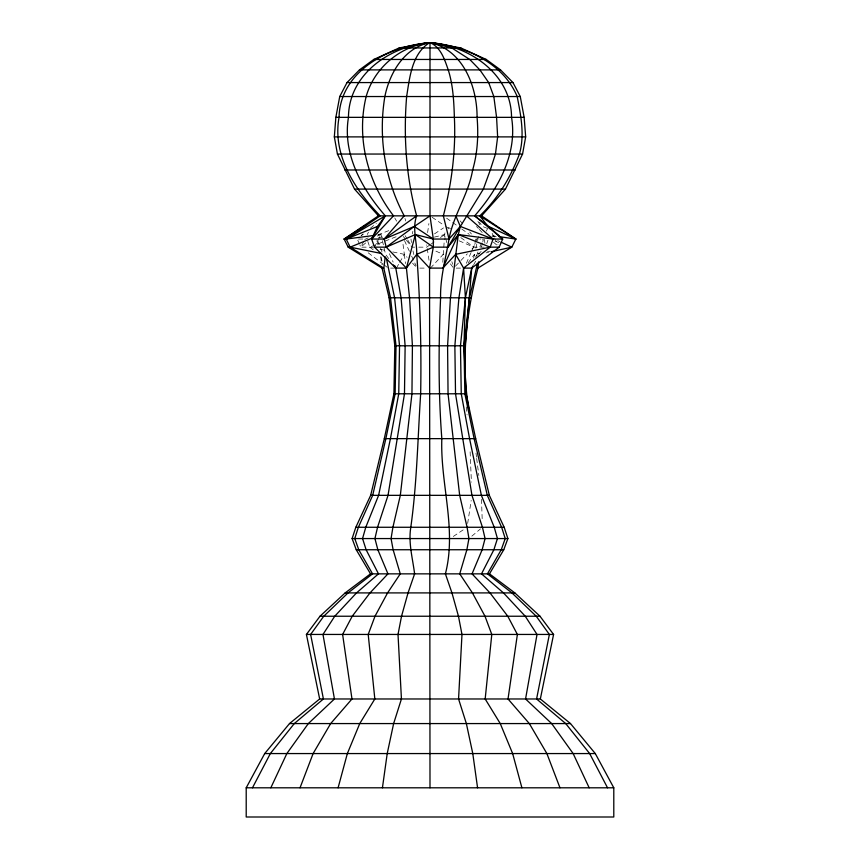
<?xml version="1.0" encoding="UTF-8"?>
<svg xmlns="http://www.w3.org/2000/svg" width="860" height="860" viewBox="0 0 860 860"><rect width="100%" height="100%" fill="white"/><g stroke="black" fill="none" stroke-linecap="round" stroke-linejoin="round"><path stroke-width="0.64" stroke-dasharray="4.3 3.22" d="M442.792 262.246L444.383 238.51M444.469 237.199L445.104 231.082M427.603 232.608L428.893 223.578M467.668 523.439L471.173 500.445M473.634 258.172L474.43 254.345L479.676 253.281M475.87 248.153L477.311 241.972M477.59 240.736L478.74 235.79M412.241 233.899L412.875 231.319M471.936 249.056L473.774 247.153L475.795 239.048L480.826 239.048M481.482 246.917L482.438 243.208M482.761 241.972L483.406 239.499M486.728 243.681L487.953 240.209M476.537 255.678L477.977 251.948M479.891 246.981L482.772 239.531M466.335 263.31L471.097 252.528M471.624 251.335L475.333 242.939M475.86 241.746L477.44 238.155M486.362 231.082L487.48 228.771M363.758 241.402L360.813 247.153L369.811 247.153L373.648 247.949M367.285 234.5L368.456 232.2M374.508 247.153L380.969 234.554L378.389 234.887M473.699 264.665L475.644 261.225M396.406 268.105L399.051 263.515M399.717 262.375L404.35 254.345L402.76 242.466M468.141 262.816L474.43 254.345L474.752 256.839M430.441 268.105L443.276 254.345L433.795 250.238M455.424 266.202L460.014 261.44M460.928 260.483L467.346 253.818M475.322 257.172L477.171 255.355M478.096 254.442L481.793 250.798M361.06 235.694L362.941 234.017M365.65 242.961L360.813 247.153L359.813 244.842M471.839 536.145L480.514 528.879M361.308 235.737L363.318 234.081M370.316 228.276L376.325 223.31M429.86 244.928L426.689 247.153L416.025 247.153M430.914 244.186L434.085 241.972M440.427 237.521L444.652 234.554L445.34 237.134M453.327 536.447L464.97 528.674M434.515 233.866L443.47 227.932M364.704 239.488L368.241 237.844M377.271 236.07L380.969 234.554L382.56 238.155M367.768 241.37L369.811 247.153L398.008 236.005M377.852 234.855L388.763 230.652M434.386 237.124L444.652 234.554M486.007 252.904L488.587 252.324M487.555 251.679L490.178 251.152M378.529 237.553L382.388 237.059M358.512 239.048L365.747 239.048M414.692 247.153L412.026 247.153L406.468 240.37M459.208 240.854L473.774 247.153L484.191 247.153M390.59 268.105L395.245 268.105M419.82 268.105L426.463 268.105M456.252 268.105L461.562 268.105M491.909 236.22L498.338 237.059M492.479 235.683L495.081 236.059M380.045 249.282L386.441 250.615M392.837 251.948L404.35 254.345L407.092 257.291M487.351 228.394L482.546 226.449L479.385 222.213M495.07 241.112L498.768 242.617M448.114 227.459L450.522 228.47M497.65 240.585L500.015 241.681M432.096 217.257L443.61 225.04M446.598 218.171L457.412 225.9M461.734 228.996L469.313 234.415M445.706 226.449L448.941 228.846M460.82 237.596L473.774 247.153M368.209 252.797L382.979 264.074M384.033 264.88L387.204 267.299M369.811 247.153L373.906 250.378M493.382 242.111L497.252 245.476M476.504 226.481L478.332 228.416M479.235 229.383L482.89 233.253M412.585 263.192L417.164 268.105M460.132 220.891L462.744 223.923M469.71 231.985L471.452 234.006M403.286 236.489L405.673 239.402M450.414 263.87L453.585 268.105M388.709 258.58L385.57 254.345L381.829 238.263M405.157 235.651L407.221 239.101M407.909 240.252L410.661 244.853M477.923 221.375L479.88 224.686M394.762 217.967L396.6 221.149M492.135 233.35L493.898 236.801M494.478 237.951L498.004 244.853M404.458 240.542L409.425 251.335M411.639 256.13L416.057 265.708M389.429 253.732L393.138 262.117M357.803 240.209L359.308 243.681M377.712 240.768L380.109 246.981M380.582 248.228L382.023 251.948M404.963 218.429L405.716 220.999M445.684 238.424L447.06 243.584M451.876 261.655L452.564 264.235M376.916 240.736L378.196 245.68M412.94 250.851L413.843 254.549M380.969 234.554L381.539 237.027M381.034 256.893L382.808 264.568M429.033 260.247L426.689 244.842M484.384 239.392L484.943 243.273M410.983 239.048L411.435 242.531M475.988 453.145L476.494 457.101M476.666 458.423L478.859 475.558M404.35 254.345L405.458 263.558M380.733 256.839L381.614 264.353M466.249 406.984L467.077 414.896M470.119 451.822L471.398 482.159M481.514 499.327L482.223 520.612"/><path stroke-width="1.29" d="M464.991 373.799L465.174 345.795L471.742 268.105L473.043 265.815M540.338 698.976L319.662 698.976L289.508 723.572L264.708 753.564L246.207 787.803L246.207 817L613.793 817L613.793 787.803L595.292 753.564L570.492 723.572L540.338 698.976L553.582 634.443L539.994 616.233L514.839 592.905L489.48 573.856L370.52 573.856L356.244 549.744L352.116 538.564L355.836 527.266L370.671 495.338L384.312 438.643L393.912 393.794L394.826 345.795L389.107 297.796L382.055 268.105L348.203 247.153L344.15 239.048L378.432 215.849L481.568 215.849L515.85 239.048L511.797 247.153L477.945 268.105C466.174 313.577 460.928 361.77 468.689 408.306M431.698 43C463.594 51.03 477.236 87.365 477.074 117.347C478.558 135.02 477.612 152.897 472.635 169.99C468.539 194.317 453.489 214.785 449.017 239.048C445.716 258.602 440.137 277.683 440.589 297.796C438.611 344.731 438.235 391.773 441.825 438.643C440.212 483.879 456.94 529.072 445.394 573.856L451.962 592.905L458.466 616.233L461.981 634.443L458.563 698.976L466.367 723.572L472.785 753.564L477.569 787.803M378.432 215.849L354.535 189.093L337.432 154.048L334.336 136.891L335.851 117.347L339.732 96.535L347.021 82.571L359.48 69.886L373.777 59.458L399.158 47.945L426.603 43L433.397 43L460.842 47.945L486.222 59.458L500.52 69.886L512.979 82.571L520.268 96.535L524.149 117.347L525.664 136.891L522.568 154.048L505.465 189.093L481.568 215.849M477.945 268.105L478.676 261.849M432.397 43L451.812 47.945L469.753 59.458L479.869 69.886L488.673 82.571L493.833 96.535L496.575 117.347L497.639 136.891L495.457 154.048L490.297 169.99L483.363 189.093L460.337 226.449L458.305 234.554L450.446 297.796L447.587 345.795L448.049 393.794L459.67 495.338L467.087 527.266L468.937 538.564L466.873 549.744L459.735 573.856L472.419 592.905L484.997 616.233L491.791 634.443L485.169 698.976L500.251 723.572L512.646 753.564L521.902 787.803M385.248 256.839L383.796 268.105L390.504 297.796L396.03 345.795L395.138 393.794L385.871 438.643L372.692 495.338L358.362 527.266L354.771 538.564L358.76 549.744L372.552 573.856L348.053 592.905L323.758 616.233L310.632 634.443L323.414 698.976L294.292 723.572L270.341 753.564L252.464 787.803M382.431 787.803L387.215 753.564L393.633 723.572L401.437 698.976L398.019 634.443L401.534 616.233L408.038 592.905L414.606 573.856C412.682 558.419 408.221 542.896 410.8 527.266C417.014 483.04 417.734 438.31 420.658 393.794C421.518 347.279 420.142 300.742 416.724 254.345C417.046 241.434 412.069 228.384 416.648 215.849C406.135 177.042 403.329 136.536 406.64 96.535C409.629 77.83 411.779 54.126 429.118 43M338.098 787.803L347.354 753.564L359.749 723.572L374.831 698.976L368.209 634.443L375.003 616.233L387.581 592.905L400.265 573.856L393.127 549.744L391.063 538.564L392.912 527.266L400.33 495.338L411.951 393.794L412.413 345.795L409.553 297.796L406.414 268.105L416.724 254.345L429.559 268.105L442.835 268.105L455.649 254.345L463.594 268.105L458.917 297.796L454.865 345.795L455.52 393.794L471.957 495.338L482.449 527.266L485.072 538.564L482.148 549.744L472.054 573.856L489.996 592.905L507.776 616.233L517.387 634.443L508.023 698.976L529.341 723.572L546.885 753.564L559.967 787.803M430 43L430 215.849L433.311 239.048L433.311 247.153L429.559 268.105L430 787.803M432.935 43C471.602 47.063 511.377 75.228 511.539 117.347C517.698 153.994 497.983 189.211 474.666 215.849L488.609 226.449L502.691 239.048L499.187 247.153L471.742 268.105L465.41 297.796L460.455 345.795L461.261 393.794L469.571 438.643L481.385 495.338L494.231 527.266L497.445 538.564L493.877 549.744L481.514 573.856L503.476 592.905L525.256 616.233L537.027 634.443L525.557 698.976L551.668 723.572L573.147 753.564L589.175 787.803M477.483 263.289L469.495 297.796L463.97 345.795L464.862 393.794L474.129 438.643L487.308 495.338L501.638 527.266L505.228 538.564L501.24 549.744L487.448 573.856L511.947 592.905L536.242 616.233L549.368 634.443L536.586 698.976L565.708 723.572L589.659 753.564L607.536 787.803M427.065 43C388.397 47.063 348.623 75.228 348.461 117.347C342.301 153.994 362.017 189.211 385.334 215.849L377.454 226.449L371.638 239.048L374.508 247.153L395.783 268.105L406.414 268.105L415.348 234.554L433.311 239.048L449.017 239.048L460.337 226.449L455.789 215.849M489.48 573.856L503.756 549.744L507.884 538.564L504.164 527.266L489.329 495.338L475.688 438.643L466.088 393.794L463.97 345.795L465.41 297.796L463.594 268.105L490.189 247.153L493.049 239.048L466.464 215.849M300.033 787.803L313.115 753.564L330.659 723.572L351.976 698.976L342.613 634.443L352.224 616.233L370.004 592.905L387.946 573.856L377.852 549.744L374.928 538.564L377.551 527.266L388.043 495.338L404.479 393.794L405.135 345.795L401.082 297.796L395.783 268.105L394.729 265.708M442.835 268.105L458.305 234.554L493.049 239.048L502.691 239.048L474.666 215.849M270.825 787.803L286.853 753.564L308.332 723.572L334.443 698.976L322.973 634.443L334.744 616.233L356.524 592.905L378.486 573.856L366.123 549.744L362.554 538.564L365.769 527.266L378.615 495.338L390.429 438.643L398.739 393.794L399.545 345.795L394.589 297.796L386.366 258.172M430 215.849L414.294 226.449L384.205 239.048L371.638 239.048L385.334 215.849L346.214 239.048L344.15 239.048L365.543 225.277M416.724 254.345L433.311 247.153L447.974 247.153L460.337 226.449L493.049 239.048M319.662 698.976L306.418 634.443L320.006 616.233L345.161 592.905L370.52 573.856M447.974 247.153L458.305 234.554L490.189 247.153L499.187 247.153M406.414 268.105L386.226 247.153L384.205 239.048L404.211 215.849C384.839 179.428 378.11 137.213 384.861 96.535C389.472 73.422 403.813 48.579 428.301 43M489.781 228.749L479.815 215.849C498.166 198.187 510.507 177.676 519.408 154.048C524.869 135.074 520.837 115.444 517.193 96.535C503.519 63.651 467.002 46.526 433.279 43M371.638 239.048L393.536 215.849C367.704 182.169 356.029 138.224 366.166 96.535C373.885 68.757 399.029 46.827 427.603 43M374.508 247.153L386.226 247.153L414.294 226.449L433.311 239.048M384.205 239.048L416.648 215.849M344.15 239.048L347.698 237.414M386.226 247.153L415.348 234.554L433.311 247.153M350.783 247.734L348.203 247.153L350.127 247.153L372.337 238.08M377.454 226.449L346.214 239.048L350.127 247.153L383.796 268.105L382.055 268.105M491.167 251.754L511.797 247.153L501.187 242.23M455.649 254.345L490.189 247.153M426.721 43C386.946 46.805 339.926 72.272 339.055 117.347C332.1 154.94 355.159 190.189 380.185 215.849L346.214 239.048L373.24 235.554M399.158 47.945L460.842 47.945M373.777 59.458L486.222 59.458M359.48 69.886L500.52 69.886M347.021 82.571L512.979 82.571M339.732 96.535L520.268 96.535M335.851 117.347L524.149 117.347M334.336 136.891L525.664 136.891M337.432 154.048L522.568 154.048M344.731 169.99L515.269 169.99M354.535 189.093L505.465 189.093M463.594 268.105L471.742 268.105M389.107 297.796L470.893 297.796M394.826 345.795L465.174 345.795M393.912 393.794L466.088 393.794M384.312 438.643L475.688 438.643M370.671 495.338L489.329 495.338M355.836 527.266L504.164 527.266M352.116 538.564L507.884 538.564M356.244 549.744L503.756 549.744M345.161 592.905L514.839 592.905M320.006 616.233L539.994 616.233M306.418 634.443L553.582 634.443M289.508 723.572L570.492 723.572M264.708 753.564L595.292 753.564M246.207 787.803L613.793 787.803M498.972 236.618L515.85 239.048L479.815 215.849M350.127 247.153L381.636 253.539M488.609 226.449L515.85 239.048M430.881 43C441.18 48.031 444.685 59.834 448.253 69.886C453.091 85.237 453.876 101.372 454.37 117.347C455.993 150.5 451.64 183.771 443.351 215.849L449.017 239.048M393.428 264.934L395.783 268.105"/></g></svg>
